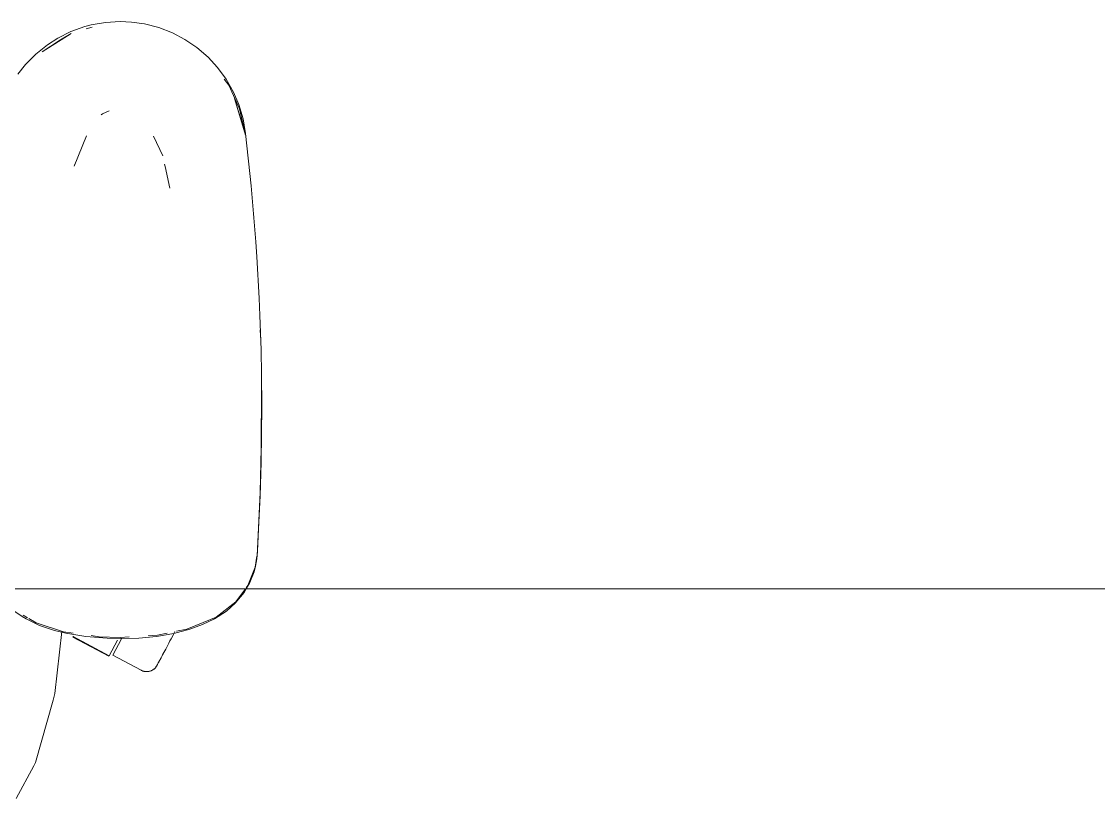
# Model space of a CAD drawing. Header units: millimetres. Extents: x 155927 to 317870, y -36033 to 97293.
# Drawn here: x 217672 to 218040.8, y 19005.8 to 19271.9 of the extents above; entities that cross this region are included whole.
import ezdxf

# ---------------------------------------------------------------- set-up
doc = ezdxf.new("R2010")
doc.units = ezdxf.units.MM
doc.header["$MEASUREMENT"] = 0
doc.layers.add('G-IMPT', color=8, linetype='CONTINUOUS', lineweight=9)
doc.layers.add('I-FURN', color=8, linetype='CONTINUOUS', lineweight=9)

msp = doc.modelspace()

# ---------------------------------------------------------------- linework, layer by layer
at = {"layer": 'G-IMPT'}
for p, q in [((217688.94, 19268.49), (217693.72, 19270.2)), ((217695.84, 19270.77), (217693.72, 19270.2)), ((217694.15, 19269.4), (217696.18, 19270.02)), ((217700.79, 19271.65), (217695.84, 19270.77)), ((217705.83, 19271.94), (217700.79, 19271.65)), ((217705.83, 19271.94), (217709.68, 19271.77)), ((217714.19, 19271.12), (217709.68, 19271.77)), ((217714.19, 19271.12), (217719.06, 19269.86)), ((217723.77, 19268.03), (217719.06, 19269.86)), ((217689.04, 19267.84), (217679.09, 19261.52)), ((217685.36, 19265.68), (217679.09, 19261.52)), ((217684.43, 19266.25), (217680.89, 19263.98)), ((217688.94, 19268.49), (217684.43, 19266.25)), ((217689.04, 19267.84), (217685.36, 19265.68)), ((217727.94, 19265.84), (217723.77, 19268.03)), ((217727.94, 19265.84), (217732.1, 19263.01)), ((217676.91, 19260.79), (217680.89, 19263.98)), ((217732.1, 19263.01), (217735.94, 19259.68)), ((217676.91, 19260.79), (217673.36, 19257.19)), ((217739.11, 19256.25), (217735.94, 19259.68)), ((217673.36, 19257.19), (217670.74, 19253.88)), ((217739.11, 19256.25), (217742.1, 19252.16)), ((217741.41, 19252.21), (217743, 19250.1)), ((217744.61, 19247.72), (217742.1, 19252.16)), ((217746.74, 19242.03), (217743, 19250.1)), ((217744.61, 19247.72), (217746.42, 19243.48)), ((217748.78, 19233.06), (217744.95, 19245.53)), ((217744.95, 19245.53), (217747.87, 19236.38)), ((217746.42, 19243.48), (217747.89, 19238.62)), ((217699.78, 19240.31), (217699.33, 19240.02)), ((217702.01, 19241.33), (217699.78, 19240.31)), ((217746.74, 19242.03), (217748.66, 19233.63)), ((217748.78, 19233.06), (217747.87, 19236.38)), ((217748.78, 19233.58), (217747.89, 19238.62)), ((217690.11, 19222.36), (217694.26, 19232.79)), ((217717.21, 19232.69), (217720.48, 19225.91)), ((217750.69, 19215.65), (217748.78, 19233.58)), ((217690.11, 19222.36), (217690.26, 19223.06)), ((217721.04, 19223.06), (217721.24, 19222.3)), ((217722.82, 19214.86), (217721.24, 19222.3)), ((217751.04, 19211.52), (217750.69, 19215.65)), ((217752.28, 19196.46), (217751.04, 19211.52)), ((217751.63, 19204.65), (217751.46, 19206.32)), ((217752.28, 19196.46), (217752.61, 19191.38)), ((217752.61, 19191.38), (217753.42, 19177.24)), ((217753.67, 19171.21), (217753.42, 19177.24)), ((217753.67, 19171.21), (217754.06, 19159.45)), ((217753.81, 19166.33), (217753.92, 19164.39)), ((217753.92, 19164.39), (217753.94, 19162.9)), ((217754.23, 19151.04), (217754.06, 19159.45)), ((217754.23, 19151.04), (217754.11, 19121.02)), ((217754.23, 19151.04), (217754.27, 19130.85)), ((217754.23, 19151.04), (217754.32, 19140.24)), ((217754.11, 19121.02), (217754.32, 19140.24)), ((217754.27, 19130.85), (217753.77, 19109.45)), ((217754.27, 19130.85), (217753.81, 19110.66)), ((217754.27, 19130.85), (217754.11, 19121.02)), ((217754.25, 19128.81), (217754.18, 19126.9)), ((217754.23, 19130.85), (217754.25, 19128.81)), ((217754.11, 19121.02), (217753.77, 19109.45)), ((217753.81, 19110.66), (217752.72, 19088.88)), ((217753.81, 19110.66), (217752.83, 19090.49)), ((217753.77, 19109.45), (217753.81, 19110.66)), ((217753.77, 19109.45), (217752.72, 19088.88)), ((217752.01, 19085.02), (217752.59, 19088.86)), ((217752.72, 19088.88), (217752.47, 19087.23)), ((217752.72, 19088.88), (217752.83, 19090.49)), ((217752.01, 19085.02), (217749.59, 19078.82)), ((217752.02, 19084.84), (217751.66, 19083.49)), ((217752.02, 19084.84), (217752.47, 19087.23)), ((217750.26, 19079.85), (217751.66, 19083.49)), ((217748.7, 19077.61), (217745.43, 19073.2)), ((217748.99, 19077.61), (217748.31, 19076.42)), ((217750.26, 19079.85), (217749, 19077.63)), ((217749.59, 19078.82), (217749, 19078.02)), ((217748.31, 19076.42), (217745.23, 19072.68)), ((217668.77, 19070.57), (217672.23, 19068.12)), ((217738.14, 19067.36), (217742.19, 19070.01)), ((217745.43, 19073.2), (217738.64, 19067.98)), ((217742.19, 19070.01), (217745.23, 19072.68)), ((217673.6, 19067.32), (217672.23, 19068.12)), ((217674.1, 19067.72), (217672.66, 19068.58)), ((217678.24, 19065.11), (217673.6, 19067.32)), ((217677.02, 19065.97), (217674.56, 19067.44)), ((217728.62, 19063.81), (217734.24, 19066.14)), ((217738.14, 19067.36), (217734.07, 19065.37)), ((217738.64, 19067.98), (217734.24, 19066.14)), ((217686.41, 19062.94), (217677.02, 19065.97)), ((217683.32, 19063.37), (217678.24, 19065.11)), ((217683.32, 19063.37), (217687.25, 19062.39)), ((217685.9, 19063.06), (217683.49, 19041.78)), ((217689.7, 19062.48), (217686.41, 19062.94)), ((217721.88, 19062.43), (217718.66, 19061.77)), ((217729.73, 19063.79), (217724.25, 19062.36)), ((217728.62, 19063.81), (217725.16, 19063.1)), ((217729.73, 19063.79), (217734.07, 19065.37)), ((217687.25, 19062.39), (217694.01, 19061.28)), ((217701.33, 19060.7), (217694.01, 19061.28)), ((217698.67, 19061.22), (217695.89, 19061.61)), ((217698.67, 19061.22), (217705.83, 19060.99)), ((217701.33, 19060.7), (217705.83, 19060.61)), ((217708.94, 19061.18), (217705.83, 19060.99)), ((217705.83, 19060.61), (217712.17, 19060.79)), ((217718.32, 19061.36), (217712.17, 19060.79)), ((217718.66, 19061.77), (217715.45, 19061.58)), ((217718.32, 19061.36), (217724.25, 19062.36)), ((217682.85, 19039.52), (217683.49, 19041.78)), ((217682.85, 19039.52), (217676.85, 19018.18)), ((217676.85, 19018.18), (217676.25, 19017.06)), ((217676.25, 19017.06), (217670.24, 19005.83))]:
    msp.add_line(p, q, dxfattribs=at)
at = {"layer": 'I-FURN'}
for p, q in [((218225.83, 19077.61), (216625.83, 19077.61)), ((216625.83, 19077.61), (218225.83, 19077.61)), ((217724.13, 19062.13), (217724.58, 19062.96)), ((217689.61, 19061.11), (217701.97, 19054.54)), ((217689.7, 19061.28), (217689.75, 19061.38)), ((217702.07, 19054.71), (217689.7, 19061.28)), ((217704.88, 19060), (217702.07, 19054.71)), ((217706.29, 19060.52), (217703.3, 19054.89)), ((217722.11, 19058.33), (217722.49, 19059.03)), ((217722.49, 19059.03), (217722.88, 19059.77)), ((217722.88, 19059.77), (217723.28, 19060.53)), ((217723.28, 19060.53), (217723.7, 19061.32)), ((217723.7, 19061.32), (217724.13, 19062.13)), ((217720.2, 19054.73), (217720.47, 19055.25)), ((217720.63, 19055.54), (217720.35, 19055.01)), ((217720.47, 19055.25), (217720.77, 19055.8)), ((217720.93, 19056.11), (217720.63, 19055.54)), ((217720.77, 19055.8), (217721.08, 19056.38)), ((217721.08, 19056.38), (217721.41, 19057)), ((217721.41, 19057), (217721.75, 19057.65)), ((217721.75, 19057.65), (217722.11, 19058.33)), ((217703.3, 19054.89), (217712.98, 19049.74)), ((217718.43, 19051.41), (217718.35, 19051.27)), ((217718.43, 19051.41), (217718.44, 19051.43)), ((217718.44, 19051.41), (217718.43, 19051.41)), ((217718.44, 19051.43), (217718.48, 19051.49)), ((217718.46, 19051.46), (217718.44, 19051.41)), ((217718.5, 19051.54), (217718.46, 19051.46)), ((217718.48, 19051.49), (217718.53, 19051.59)), ((217718.57, 19051.66), (217718.5, 19051.54)), ((217718.53, 19051.59), (217718.6, 19051.73)), ((217718.65, 19051.82), (217718.57, 19051.66)), ((217718.6, 19051.73), (217718.7, 19051.91)), ((217718.76, 19052.02), (217718.65, 19051.82)), ((217718.7, 19051.91), (217718.82, 19052.13)), ((217718.89, 19052.26), (217718.76, 19052.02)), ((217718.82, 19052.13), (217718.95, 19052.39)), ((217719.04, 19052.54), (217718.89, 19052.26)), ((217718.95, 19052.39), (217719.11, 19052.69)), ((217719.2, 19052.86), (217719.04, 19052.54)), ((217719.11, 19052.69), (217719.29, 19053.02)), ((217719.39, 19053.22), (217719.2, 19052.86)), ((217719.29, 19053.02), (217719.49, 19053.39)), ((217719.6, 19053.61), (217719.39, 19053.22)), ((217719.49, 19053.39), (217719.71, 19053.8)), ((217719.83, 19054.04), (217719.6, 19053.61)), ((217719.71, 19053.8), (217719.94, 19054.25)), ((217720.08, 19054.51), (217719.83, 19054.04)), ((217719.94, 19054.25), (217720.2, 19054.73)), ((217720.35, 19055.01), (217720.08, 19054.51)), ((217713.02, 19049.72), (217712.98, 19049.74)), ((217713.17, 19049.65), (217713.02, 19049.72)), ((217713.31, 19049.59), (217713.17, 19049.65)), ((217713.46, 19049.53), (217713.31, 19049.59)), ((217713.61, 19049.47), (217713.46, 19049.53)), ((217713.77, 19049.43), (217713.61, 19049.47)), ((217713.92, 19049.38), (217713.77, 19049.43)), ((217714.08, 19049.35), (217713.92, 19049.38)), ((217714.24, 19049.32), (217714.08, 19049.35)), ((217714.4, 19049.3), (217714.24, 19049.32)), ((217714.56, 19049.28), (217714.4, 19049.3)), ((217714.72, 19049.27), (217714.56, 19049.28)), ((217714.88, 19049.27), (217714.72, 19049.27)), ((217715.04, 19049.27), (217714.88, 19049.27)), ((217715.2, 19049.28), (217715.04, 19049.27)), ((217715.36, 19049.3), (217715.2, 19049.28)), ((217715.52, 19049.32), (217715.36, 19049.3)), ((217715.68, 19049.35), (217715.52, 19049.32)), ((217715.84, 19049.39), (217715.68, 19049.35)), ((217716, 19049.43), (217715.84, 19049.39)), ((217716.15, 19049.48), (217716, 19049.43)), ((217716.3, 19049.53), (217716.15, 19049.48)), ((217716.45, 19049.59), (217716.3, 19049.53)), ((217716.6, 19049.66), (217716.45, 19049.59)), ((217716.74, 19049.73), (217716.6, 19049.66)), ((217716.88, 19049.81), (217716.74, 19049.73)), ((217717.02, 19049.89), (217716.88, 19049.81)), ((217717.16, 19049.98), (217717.02, 19049.89)), ((217717.29, 19050.07), (217717.16, 19049.98)), ((217717.41, 19050.17), (217717.29, 19050.07)), ((217717.54, 19050.28), (217717.41, 19050.17)), ((217717.66, 19050.39), (217717.54, 19050.28)), ((217717.77, 19050.5), (217717.66, 19050.39)), ((217717.88, 19050.62), (217717.77, 19050.5)), ((217717.99, 19050.74), (217717.88, 19050.62)), ((217718.09, 19050.87), (217717.99, 19050.74)), ((217718.18, 19051), (217718.09, 19050.87)), ((217718.27, 19051.13), (217718.18, 19051)), ((217718.35, 19051.27), (217718.27, 19051.13))]:
    msp.add_line(p, q, dxfattribs=at)

doc.saveas('drawing.dxf')
